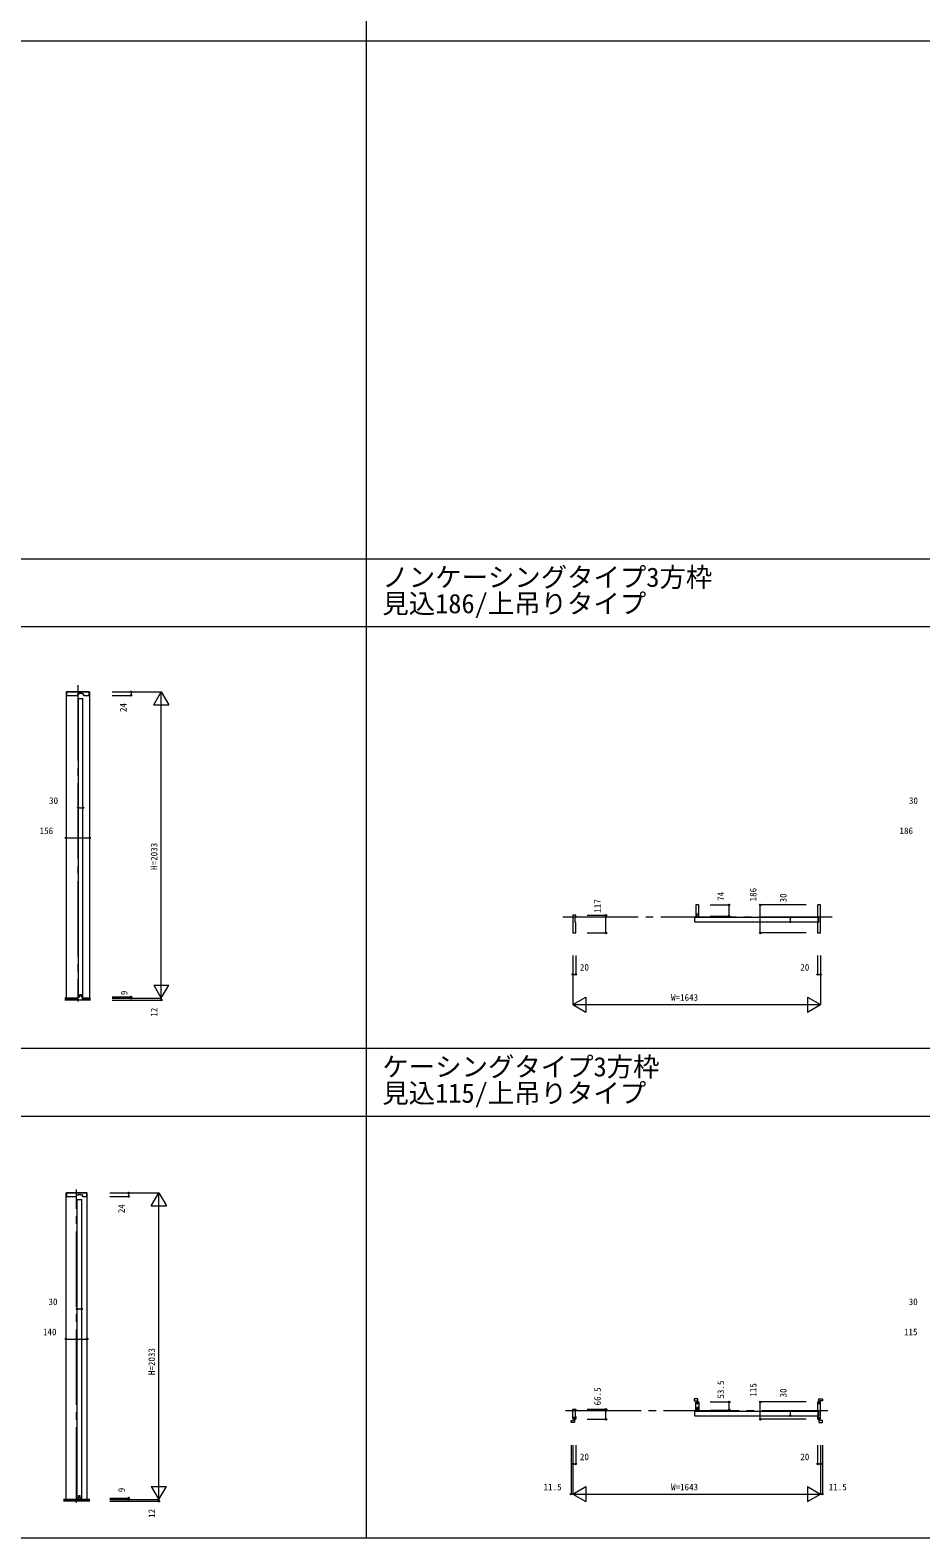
# Model space of a CAD drawing. Units: millimetres, scale not verified. Extents: x -14341 to 14341, y -10000 to 10000.
# Drawn here: x -5169 to 735, y -10000 to 1 of the extents above; entities that cross this region are included whole.
import ezdxf
from ezdxf.enums import TextEntityAlignment as Align

# ---------------------------------------------------------------- set-up
doc = ezdxf.new("R2010")
doc.units = ezdxf.units.MM
doc.header["$LTSCALE"] = 50
doc.linetypes.add('USER1', pattern=[13, 10, -1, 1, -1])
doc.layers.add('0-0_0', color=7, linetype='Continuous')
for name, color, linetype, lineweight in [('0-1_YKK_F1', 7, 'Continuous', 18), ('0-3_YKK_N1', 2, 'Continuous', 18), ('0-4_YKK_B1', 4, 'Continuous', 18), ('0-5_YKK_Z1', 7, 'Continuous', 18)]:
    doc.layers.add(name, color=color, linetype=linetype, lineweight=lineweight)
doc.styles.add('ＭＳ ゴシック', font='')
doc.styles.get('ＭＳ ゴシック').set_extended_font_data('MS Gothic')

msp = doc.modelspace()

# ---------------------------------------------------------------- linework, layer by layer
at = {"layer": '0-1_YKK_F1'}
for p, q in [((-2940.51, -10000), (-2940.51, 9500)), ((-14340.51, -70), (14159.49, -70)), ((-14340.51, -3505), (14159.49, -3505)), ((-14340.51, -3955), (14159.49, -3955)), ((-14340.51, -6752.5), (8459.49, -6752.5)), ((-14340.51, -7202.5), (8459.49, -7202.5)), ((-14340.51, -10000), (14340.51, -10000))]:
    msp.add_line(p, q, dxfattribs=at)
at = {"layer": '0-3_YKK_N1'}
for p, q in [((-4625.26, -4387.5), (-4300.26, -4387.5)), ((-4500.26, -4387.5), (-4500.26, -4411.5)), ((-4350.26, -4474.1), (-4300.26, -4387.5)), ((-4300.26, -6420.5), (-4300.26, -4387.5)), ((-4300.26, -4387.5), (-4250.26, -4474.1)), ((-4625.26, -4411.5), (-4500.26, -4411.5)), ((-4350.26, -4474.1), (-4250.26, -4474.1)), ((-4849.26, -5156.88), (-4819.26, -5156.88)), ((-4931.26, -5356.88), (-4775.26, -5356.88)), ((-1477.23, -5870.5), (-1352.23, -5870.5)), ((-1352.23, -5987.5), (-1352.23, -5870.5)), ((-660.7, -5801.5), (-535.7, -5801.5)), ((-660.7, -5875.5), (-535.7, -5875.5)), ((-535.7, -5875.5), (-535.7, -5801.5)), ((-329.16, -5987.5), (-329.16, -5801.5)), ((-24.16, -5801.5), (-329.16, -5801.5)), ((-129.16, -5913.5), (-129.16, -5883.5)), ((-1477.23, -5987.5), (-1352.23, -5987.5)), ((-24.16, -5987.5), (-329.16, -5987.5)), ((-1572.23, -6137.5), (-1572.23, -6462.5)), ((-1552.23, -6137.5), (-1552.23, -6262.5)), ((70.77, -6137.5), (70.77, -6462.5)), ((-1572.23, -6262.5), (-1552.23, -6262.5)), ((-4350.26, -6333.9), (-4250.26, -6333.9)), ((-4350.26, -6333.9), (-4300.26, -6420.5)), ((-4300.26, -6420.5), (-4250.26, -6333.9)), ((-4625.26, -6420.5), (-4300.26, -6420.5)), ((-4625.26, -6432.5), (-4300.26, -6432.5)), ((-4300.26, -6420.5), (-4300.26, -6432.5)), ((-1572.23, -6462.5), (-1485.62, -6412.5)), ((-1572.23, -6462.5), (70.77, -6462.5)), ((-1572.23, -6462.5), (-1485.62, -6512.5)), ((-1485.62, -6412.5), (-1485.62, -6512.5)), ((-15.83, -6412.5), (-15.83, -6512.5)), ((-15.83, -6412.5), (70.77, -6462.5)), ((-15.83, -6512.5), (70.77, -6462.5)), ((-4641.26, -7712.01), (-4316.26, -7712.01)), ((-4641.26, -7736.01), (-4516.26, -7736.01)), ((-4516.26, -7712.01), (-4516.26, -7736.01)), ((-4366.26, -7798.62), (-4316.26, -7712.01)), ((-4366.26, -7798.62), (-4266.26, -7798.62)), ((-4316.26, -9745.01), (-4316.26, -7712.01)), ((-4316.26, -7712.01), (-4266.26, -7798.62)), ((-4857.26, -8481.39), (-4827.26, -8481.39)), ((-4931.26, -8681.39), (-4791.26, -8681.39)), ((-660.61, -9098.5), (-535.61, -9098.5)), ((-535.61, -9152), (-535.61, -9098.5)), ((-329.2, -9213.5), (-329.2, -9098.5)), ((-24.2, -9098.5), (-329.2, -9098.5)), ((-1477.2, -9147), (-1352.2, -9147)), ((-1352.2, -9213.5), (-1352.2, -9147)), ((-660.61, -9152), (-535.61, -9152)), ((-129.2, -9190), (-129.2, -9160)), ((-1477.2, -9213.5), (-1352.2, -9213.5)), ((-24.2, -9213.5), (-329.2, -9213.5)), ((-1583.7, -9385), (-1583.7, -9710)), ((-1572.2, -9385), (-1572.2, -9710)), ((-1552.2, -9385), (-1552.2, -9510)), ((70.8, -9385), (70.8, -9710)), ((82.3, -9385), (82.3, -9710)), ((-1572.2, -9510), (-1552.2, -9510)), ((-4366.26, -9658.41), (-4266.26, -9658.41)), ((-4366.26, -9658.41), (-4316.26, -9745.01)), ((-4316.26, -9745.01), (-4266.26, -9658.41)), ((-1572.2, -9710), (-1485.59, -9660)), ((-1485.59, -9660), (-1485.59, -9760)), ((-15.8, -9660), (-15.8, -9760)), ((-15.8, -9660), (70.8, -9710)), ((-4641.26, -9736.01), (-4516.26, -9736.01)), ((-4641.26, -9745.01), (-4316.26, -9745.01)), ((-4641.26, -9757.01), (-4316.26, -9757.01)), ((-4516.26, -9736.01), (-4516.26, -9745.01)), ((-4316.26, -9745.01), (-4316.26, -9757.01)), ((-1572.2, -9710), (-1583.7, -9710)), ((-1572.2, -9710), (70.8, -9710)), ((-1572.2, -9710), (-1485.59, -9760)), ((-15.8, -9760), (70.8, -9710)), ((70.8, -9710), (82.3, -9710))]:
    msp.add_line(p, q, dxfattribs=at)
for points in [[(50.77, -6137.5), (50.77, -6262.5), (70.77, -6262.5)], [(-4625.26, -6411.5), (-4500.26, -6411.5), (-4500.26, -6420.5)], [(50.8, -9385), (50.8, -9510), (70.8, -9510)]]:
    msp.add_lwpolyline(points, dxfattribs=at)
for centre in [(-4500.26, -4387.5), (-4500.26, -4411.5), (-4849.26, -5156.88), (-4819.26, -5156.88), (-4931.26, -5356.88), (-4775.26, -5356.88), (-535.7, -5801.5), (-329.16, -5801.5), (-1352.23, -5870.5), (-535.7, -5875.5), (-129.16, -5883.5), (-1352.23, -5987.5), (-329.16, -5987.5), (-129.16, -5913.5), (-1572.23, -6262.5), (-1552.23, -6262.5), (50.77, -6262.5), (70.77, -6262.5), (-4500.26, -6411.5), (-4500.26, -6420.5), (-4300.26, -6432.5), (-4516.26, -7712.01), (-4516.26, -7736.01), (-4857.26, -8481.39), (-4827.26, -8481.39), (-4931.26, -8681.39), (-4791.26, -8681.39), (-535.61, -9098.5), (-329.2, -9098.5), (-1352.2, -9147), (-535.61, -9152), (-129.2, -9160), (-129.2, -9190), (-1352.2, -9213.5), (-329.2, -9213.5), (-1572.2, -9510), (-1552.2, -9510), (50.8, -9510), (70.8, -9510), (-4516.26, -9736.01), (-4516.26, -9745.01), (-4316.26, -9757.01), (-1583.7, -9710), (82.3, -9710)]:
    msp.add_circle(centre, 5, dxfattribs=at)
at = {"layer": '0-4_YKK_B1'}
for p, q in [((-4931.26, -4387.5), (-4775.26, -4387.5)), ((-4931.26, -4387.5), (-4931.26, -6420.5)), ((-4905.76, -4387.5), (-4918.26, -4387.5)), ((-4802.56, -4387.3), (-4802.56, -4387.5)), ((-4800.76, -4387.5), (-4788.26, -4387.5)), ((-4775.26, -4387.5), (-4775.26, -6420.5)), ((-4849.26, -4431.5), (-4819.26, -4431.5)), ((-4849.26, -6411.5), (-4849.26, -4431.5)), ((-4819.26, -6411.5), (-4819.26, -4431.5)), ((-1557.23, -5916.5), (-1557.23, -5880.5)), ((-1555.23, -5878.5), (-1553.23, -5878.5)), ((-765.7, -5885.5), (-763.7, -5883.5)), ((-765.7, -5885.5), (-765.7, -5911.5)), ((-763.7, -5883.5), (52.34, -5883.5)), ((50.84, -5803.5), (50.84, -5877.5)), ((51.84, -5878.5), (53.84, -5878.5)), ((52.34, -5883.5), (54.34, -5885.5)), ((54.34, -5911.5), (54.34, -5885.5)), ((55.84, -5880.5), (55.84, -5916.5)), ((-1553.23, -5918.5), (-1555.23, -5918.5)), ((-1552.23, -5985.5), (-1552.23, -5919.5)), ((-763.7, -5913.5), (-765.7, -5911.5)), ((-763.7, -5913.5), (52.34, -5913.5)), ((50.84, -5919.5), (50.84, -5985.5)), ((53.84, -5918.5), (51.84, -5918.5)), ((52.34, -5913.5), (54.34, -5911.5)), ((-4829.76, -6411.5), (-4829.76, -6395.5)), ((-4849.26, -6411.5), (-4838.76, -6411.5)), ((-4829.76, -6411.5), (-4819.26, -6411.5)), ((-4931.26, -7712.01), (-4791.26, -7712.01)), ((-4931.26, -9745.01), (-4931.26, -7712.01)), ((-4857.26, -7756.01), (-4827.26, -7756.01)), ((-4857.26, -9736.01), (-4857.26, -7756.01)), ((-4827.26, -9736.01), (-4827.26, -7756.01)), ((-4791.26, -9745.01), (-4791.26, -7712.01)), ((-745.11, -9077), (-765.11, -9077)), ((50.8, -9100.5), (50.8, -9154)), ((60.3, -9077), (80.3, -9077)), ((-1557.2, -9157), (-1557.2, -9193)), ((-1553.2, -9155), (-1555.2, -9155)), ((-1555.2, -9195), (-1553.2, -9195)), ((-1552.2, -9196), (-1552.2, -9211.5)), ((-765.7, -9162), (-763.7, -9160)), ((-765.7, -9162), (-765.7, -9188)), ((-763.7, -9190), (-765.7, -9188)), ((-763.7, -9160), (52.3, -9160)), ((-763.7, -9190), (52.3, -9190)), ((50.8, -9196), (50.8, -9211.5)), ((51.8, -9155), (53.8, -9155)), ((53.8, -9195), (51.8, -9195)), ((52.3, -9160), (54.3, -9162)), ((52.3, -9190), (54.3, -9188)), ((54.3, -9188), (54.3, -9162)), ((55.8, -9157), (55.8, -9193)), ((-1561.7, -9235), (-1581.7, -9235)), ((60.3, -9235), (80.3, -9235)), ((-4857.26, -9736.01), (-4846.76, -9736.01)), ((-4837.76, -9736.01), (-4837.76, -9720.01)), ((-4837.76, -9736.01), (-4827.26, -9736.01))]:
    msp.add_line(p, q, dxfattribs=at)
for points in [[(-4777.76, -4409.5), (-4777.76, -4387.5), (-4928.76, -4387.5), (-4928.76, -4409.5)], [(-4851.96, -4400.3), (-4843.76, -4400.3), (-4843.76, -4397.5), (-4824.76, -4397.5), (-4824.76, -4400.3), (-4816.56, -4400.3)], [(-4926.76, -4411.5), (-4854.46, -4411.5), (-4853.96, -4411), (-4853.96, -4402.3)], [(-4814.56, -4402.3), (-4814.56, -4411), (-4814.06, -4411.5), (-4779.76, -4411.5)], [(-1559.03, -5870.5), (-1572.23, -5870.5), (-1572.23, -5962.5), (-1572.23, -5987.5), (-1554.23, -5987.5)], [(-1552.23, -5877.5), (-1552.23, -5870.5), (-1559.03, -5870.5)], [(-737.7, -5801.5), (-755.7, -5801.5), (-755.7, -5875.5), (-749.7, -5875.5), (-749.7, -5859.5)], [(-749.7, -5859.5), (-741.7, -5859.5), (-741.7, -5875.5), (-735.7, -5875.5), (-735.7, -5803.5)], [(52.84, -5987.5), (70.84, -5987.5), (70.84, -5962.5), (70.84, -5826.5), (70.84, -5801.5), (52.84, -5801.5)], [(-4838.76, -6411.5), (-4838.76, -6395.5), (-4829.76, -6395.5)], [(-4793.76, -7734.01), (-4793.76, -7712.01), (-4928.76, -7712.01), (-4928.76, -7734.01)], [(-4926.76, -7736.01), (-4862.46, -7736.01), (-4861.96, -7735.51), (-4861.96, -7726.81)], [(-4859.96, -7724.81), (-4851.76, -7724.81), (-4851.76, -7722.01), (-4832.76, -7722.01), (-4832.76, -7724.81), (-4824.56, -7724.81)], [(-4822.56, -7726.81), (-4822.56, -7735.51), (-4822.06, -7736.01), (-4795.76, -7736.01)], [(-767.11, -9079), (-767.11, -9091), (-750.11, -9091), (-750.11, -9105)], [(-749.61, -9136), (-749.61, -9152), (-755.61, -9152), (-755.61, -9101), (-751.31, -9101), (-750.31, -9102), (-750.31, -9110.5), (-742.61, -9110.5), (-742.61, -9098.5), (-737.61, -9098.5)], [(-750.11, -9105), (-743.11, -9105), (-743.11, -9079)], [(-735.61, -9100.5), (-735.61, -9152), (-741.61, -9152), (-741.61, -9136), (-749.61, -9136)], [(66.5, -9101), (65.5, -9102), (65.5, -9110.5), (57.8, -9110.5), (57.8, -9105.5), (57.8, -9098.5), (52.8, -9098.5)], [(52.8, -9213.5), (57.8, -9213.5), (57.8, -9206.5), (57.8, -9201.5), (65.5, -9201.5), (65.5, -9210), (66.5, -9211), (70.8, -9211), (70.8, -9101), (66.5, -9101)], [(65.3, -9105), (58.3, -9105), (58.3, -9079)], [(82.3, -9079), (82.3, -9091), (65.3, -9091), (65.3, -9105)], [(-1554.2, -9213.5), (-1559.2, -9213.5), (-1559.2, -9206.5), (-1559.2, -9201.5), (-1566.9, -9201.5), (-1566.9, -9210), (-1567.9, -9211), (-1572.2, -9211), (-1572.2, -9147), (-1559.2, -9147), (-1552.2, -9147), (-1552.2, -9154)], [(-1583.7, -9233), (-1583.7, -9221), (-1566.7, -9221), (-1566.7, -9207)], [(-1566.7, -9207), (-1559.7, -9207), (-1559.7, -9233)], [(65.3, -9207), (58.3, -9207), (58.3, -9233)], [(82.3, -9233), (82.3, -9221), (65.3, -9221), (65.3, -9207)], [(-4846.76, -9736.01), (-4846.76, -9720.01), (-4837.76, -9720.01)]]:
    msp.add_lwpolyline(points, dxfattribs=at)
for centre, radius, start, end in [((-4851.96, -4402.3), 2, 90, 180), ((-4816.56, -4402.3), 2, 0, 90), ((-4926.76, -4409.5), 2, 180, 270), ((-4779.76, -4409.5), 2, 270, 0), ((-1555.23, -5880.5), 2, 90, 180), ((-1553.23, -5877.5), 1, 270, 0), ((-737.7, -5803.5), 2, 0, 90), ((52.84, -5803.5), 2, 90, 180), ((51.84, -5877.5), 1, 180, 270), ((53.84, -5880.5), 2, 0, 90), ((-1555.23, -5916.5), 2, 180, 270), ((-1554.23, -5985.5), 2, 270, 0), ((-1553.23, -5919.5), 1, 0, 90), ((51.84, -5919.5), 1, 90, 180), ((52.84, -5985.5), 2, 180, 270), ((53.84, -5916.5), 2, 270, 0), ((-4926.76, -7734.01), 2, 180, 270), ((-4859.96, -7726.81), 2, 90, 180), ((-4824.56, -7726.81), 2, 0, 90), ((-4795.76, -7734.01), 2, 270, 0), ((-765.11, -9079), 2, 90, 180), ((-745.11, -9079), 2, 0, 90), ((-737.61, -9100.5), 2, 0, 90), ((52.8, -9100.5), 2, 90, 180), ((60.3, -9079), 2, 90, 180), ((80.3, -9079), 2, 0, 90), ((-1555.2, -9157), 2, 90, 180), ((-1555.2, -9193), 2, 180, 270), ((-1553.2, -9154), 1, 270, 0), ((-1553.2, -9196), 1, 0, 90), ((51.8, -9154), 1, 180, 270), ((51.8, -9196), 1, 90, 180), ((53.8, -9157), 2, 0, 90), ((53.8, -9193), 2, 270, 0), ((-1581.7, -9233), 2, 180, 270), ((-1561.7, -9233), 2, 270, 0), ((-1554.2, -9211.5), 2, 270, 0), ((52.8, -9211.5), 2, 180, 270), ((60.3, -9233), 2, 180, 270), ((80.3, -9233), 2, 270, 0)]:
    msp.add_arc(centre, radius, start, end, dxfattribs=at)
at = {"layer": '0-5_YKK_Z1', "linetype": 'USER1'}
for p, q in [((-4853.26, -4343.5), (-4853.26, -6442.38)), ((-1638.73, -5879.5), (147.34, -5879.5)), ((-4861.26, -9766.89), (-4861.26, -7688.62)), ((-1619.7, -9156), (118.3, -9156))]:
    msp.add_line(p, q, dxfattribs=at)
at = {"layer": '0-5_YKK_Z1'}
for p, q in [((-4853.26, -6420.5), (-4940.28, -6420.5)), ((-4940.28, -6423.5), (-4853.26, -6423.5)), ((-4940.28, -6426.5), (-4853.26, -6426.5)), ((-4940.28, -6429.5), (-4853.26, -6429.5)), ((-4768.21, -6432.5), (-4940.28, -6432.5)), ((-4853.26, -6420.5), (-4853.26, -6432.5)), ((-4824.26, -6420.5), (-4824.26, -6432.5)), ((-4768.21, -6420.5), (-4824.26, -6420.5)), ((-4824.26, -6423.5), (-4768.21, -6423.5)), ((-4824.26, -6426.5), (-4768.21, -6426.5)), ((-4824.26, -6429.5), (-4768.21, -6429.5)), ((-4774.21, -9745.01), (-4948.28, -9745.01)), ((-4948.28, -9748.01), (-4774.21, -9748.01)), ((-4948.28, -9751.01), (-4774.21, -9751.01)), ((-4948.28, -9754.01), (-4774.21, -9754.01)), ((-4774.21, -9757.01), (-4948.28, -9757.01))]:
    msp.add_line(p, q, dxfattribs=at)

# ---------------------------------------------------------------- texts
at = {"layer": '0-0_0', "style": 'ＭＳ ゴシック'}
for s, p in [('ノンケーシングタイプ3方枠', (-2834.51, -3730)), ('見込186/上吊りタイプ', (-2834.51, -3905)), ('ケーシングタイプ3方枠', (-2834.51, -6977.5)), ('見込115/上吊りタイプ', (-2834.51, -7152.5))]:
    msp.add_text(s, height=128.3, dxfattribs=at).set_placement(p, align=Align.BOTTOM_LEFT)
at = {"layer": '0-3_YKK_N1', "color": 7, "style": 'ＭＳ ゴシック'}
for s, p in [('24', (-4517.13, -4522.03)), ('H=2033', (-4312.26, -5569)), ('186', (-341.16, -5778.21)), ('117', (-1372.99, -5853.44)), ('74', (-556.46, -5774.44)), ('30', (-141.16, -5784.92)), ('9', (-4511.01, -6399.99)), ('12', (-4312.26, -6543.16)), ('24', (-4528.26, -7846.55)), ('H=2033', (-4328.26, -8920.48)), ('53.5', (-556.37, -9076.26)), ('115', (-341.2, -9063.42)), ('66.5', (-1372.96, -9121.48)), ('30', (-141.2, -9068.42)), ('9', (-4528.26, -9697.86)), ('12', (-4328.26, -9867.67))]:
    msp.add_text(s, height=43.99, rotation=90, dxfattribs=at).set_placement(p, align=Align.BOTTOM_LEFT)
for s, p in [('30', (-5043.69, -5144.88)), ('30', (656.31, -5144.88)), ('156', (-5106.43, -5344.88)), ('186', (593.57, -5344.88)), ('20', (-1524.9, -6250.5)), ('20', (-63.82, -6250.5)), ('W=1643', (-920.73, -6450.5)), ('30', (-5047.84, -8469.39)), ('30', (654.66, -8469.39)), ('140', (-5084.43, -8669.39)), ('115', (623.07, -8669.39)), ('20', (-1524.87, -9498)), ('20', (-63.79, -9498)), ('11.5', (-1766.04, -9698)), ('W=1643', (-920.7, -9698)), ('11.5', (124.64, -9698))]:
    msp.add_text(s, height=43.99, dxfattribs=at).set_placement(p, align=Align.BOTTOM_LEFT)

doc.saveas('drawing.dxf')
